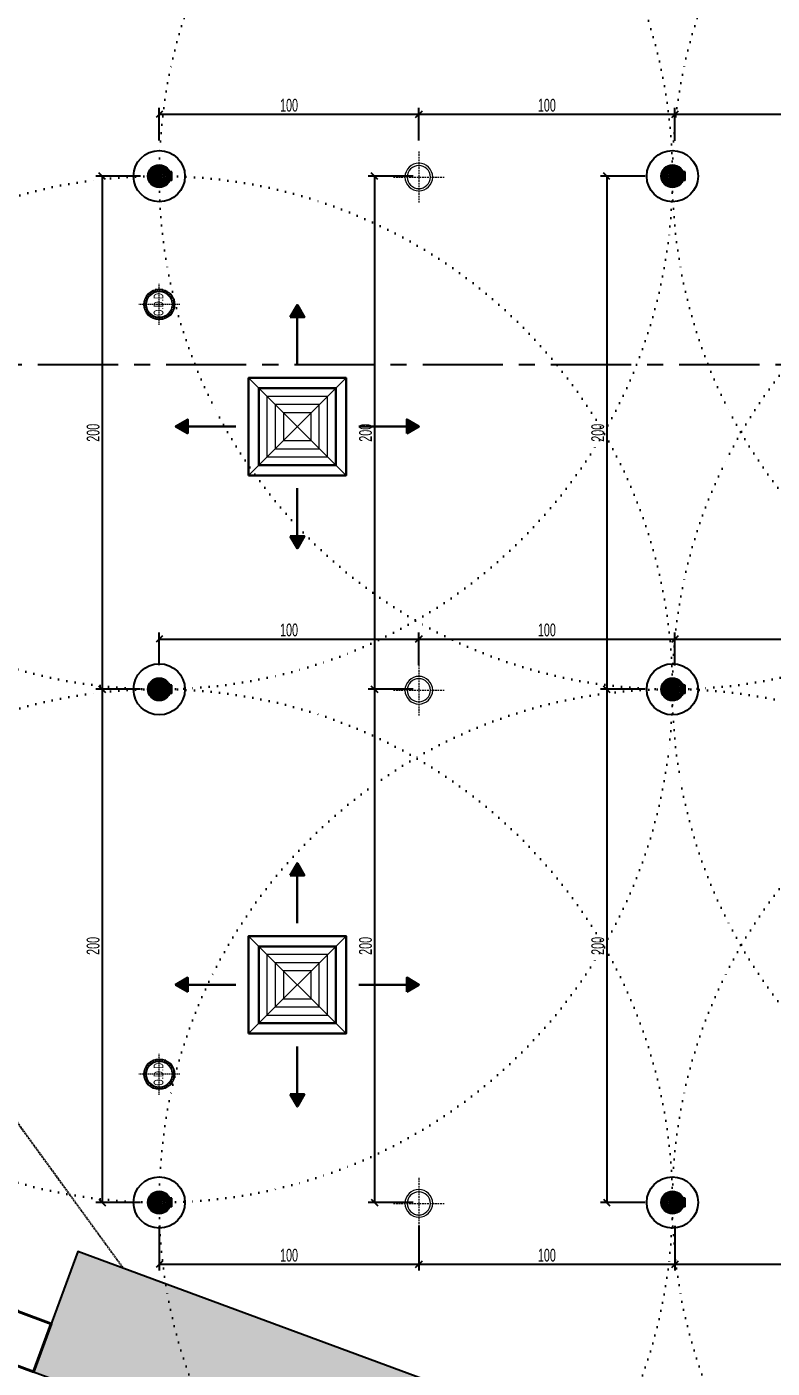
# Model space of a CAD drawing. Header units: millimetres. Extents: x 933584 to 974011, y 4545988 to 4553664.
# Drawn here: x 950810 to 951101, y 4551948 to 4552471 of the extents above; entities that cross this region are included whole.
import ezdxf

# ---------------------------------------------------------------- set-up
doc = ezdxf.new("R2010")
doc.units = ezdxf.units.MM
doc.header["$PDMODE"] = 35
for name, pattern in [('( Hidden )', [0.375, 0.25, -0.125]), ('568_AVN_KES_01$0$HIDDEN', [0.375, 0.25, -0.125]), ('CENTER', [2, 1.25, -0.25, 0.25, -0.25]), ('DOT2', [3.175, 0, -3.175])]:
    doc.linetypes.add(name, pattern=pattern)
doc.layers.get('0').update_dxf_attribs({"color": 255})
doc.layers.get('Defpoints').update_dxf_attribs({"color": 8})
for name, color, linetype in [('0-DMS-50', 143, 'Continuous'), ('0-HSL-HTC_200', 1, 'Continuous'), ('0-LNS-SPL', 13, '568_AVN_KES_01$0$HIDDEN'), ('2-SPS-RCN', 2, 'Continuous'), ('_MSMEP_YT_SPRİNKLER-Details', 7, 'Continuous'), ('_MSMEP_YT_SPRİNKLER-Edge', 7, 'Continuous')]:
    doc.layers.add(name, color=color, linetype=linetype)
for name, color, linetype, lineweight in [('0-ONK-YANGIN DEDEKTÖRÜ', 4, 'Continuous', 5), ('12-ONK_AYDINLATMA', 1, 'Continuous', 5), ('2-SPS-IBW', 5, 'Continuous', 40), ('_MSMEP_HT_ÜFLEME_EKİPMANLARI', 10, 'Continuous', 30), ('_MSMEP_YT_SPRİNKLER', 1, 'Continuous', 30)]:
    doc.layers.add(name, color=color, linetype=linetype, lineweight=lineweight)
doc.styles.add('dim_romans_50', font='swissl.ttf', dxfattribs={"width": 0.6, "height": 5})
doc.dimstyles.new('ONK_dim 1_50', dxfattribs={"dimscale": 5, "dimtxt": 4, "dimasz": 0.5, "dimexe": 0.5, "dimexo": 0.5, "dimgap": 0.2, "dimtad": 1, "dimdec": 1, "dimrnd": 0.5, "dimzin": 9, "dimtxsty": 'dim_romans_50', "dimblk": 'OBLIQUE', "dimcen": 1, "dimclre": 256, "dimclrt": 256, "dimazin": 2, "dimtfac": 1, "dimtdec": 1, "dimtix": 1, "dimtmove": 2, "dimatfit": 3, "dimldrblk": 'OBLIQUE', "dimfxl": 3, "dimfxlon": 1, "dimarcsym": 0})

# ---------------------------------------------------------------- blocks, each defined once
blk = doc.blocks.new('xcvxcbv')
at = {"layer": '2-SPS-IBW'}
blk.add_lwpolyline([(934013, 4550609.59), (933993.28, 4550616.86), (933863.85, 4550794.73), (933863.85, 4550923.49), (933966.85, 4550923.49), (933966.85, 4550975.49), (933863.85, 4550975.49), (933863.85, 4550990.49), (933981.85, 4550990.49), (933981.85, 4550877.49), (933882.35, 4550877.49), (933882.35, 4550804.49), (934007.08, 4550633.09), (934019.92, 4550628.36), (934013, 4550609.59)], dxfattribs=at)
blk = doc.blocks.new('fdvd-flatten-1')
at = {"layer": '2-SPS-RCN'}
blk.add_lwpolyline([(934652.94, 4550373.38), (934659.71, 4550423.91), (934030.31, 4550656.51), (934013, 4550609.59)], close=True, dxfattribs=at)
blk = doc.blocks.new('*U1486')
at = {"layer": '_MSMEP_YT_SPRİNKLER-Details', "color": 1, "linetype": 'Continuous', "lineweight": -3}
for p, q in [((24500, 73133.6), (24491, 73133.6)), ((24491, 73133.6), (24497, 73133.6)), ((24500, 73133.6), (24491, 73133.6)), ((24491, 73133.6), (24497, 73133.6)), ((24497, 73133.6), (24497, 73133.6)), ((24497, 73133.6), (24503, 73133.6)), ((24497, 73133.6), (24497, 73133.6)), ((24497, 73133.6), (24503, 73133.6)), ((24509, 73133.6), (24500, 73133.6)), ((24509, 73133.6), (24500, 73133.6)), ((24503, 73133.6), (24503, 73133.6)), ((24503, 73133.6), (24509, 73133.6)), ((24503, 73133.6), (24503, 73133.6)), ((24503, 73133.6), (24509, 73133.6))]:
    blk.add_line(p, q, dxfattribs=at)
blk.add_circle((24500, 73133.6), 10, dxfattribs=at)
for major_axis in [(0, 100), (0, 43.9), (0, 38.9), (0, 33.9), (0, 28.9), (0, 23.9), (0, 18.9), (0, 13.9), (0, 8.95), (0, 3.95)]:
    blk.add_ellipse((24500, 73133.6), major_axis=major_axis, ratio=1, start_param=-1.570796, end_param=4.712389, dxfattribs=at)
blk = doc.blocks.new('*U1487')
at = {"layer": '_MSMEP_YT_SPRİNKLER-Details', "color": 7, "linetype": 'Continuous', "lineweight": -3}
blk.add_line((24500, 73133.6), (24500, 73133.6), dxfattribs=at)
blk = doc.blocks.new('*U1488')
at = {"layer": '_MSMEP_YT_SPRİNKLER-Edge', "color": 1, "linetype": 'Continuous', "lineweight": -3}
for p, q in [((24549.5, 73150.1), (24500, 73150.1)), ((24549.5, 73117.1), (24549.5, 73150.1)), ((24549.5, 73117.1), (24500, 73117.1))]:
    blk.add_line(p, q, dxfattribs=at)
blk = doc.blocks.new('YANGIN DEDEKTÖRÜ 1')
at = {"ltscale": 0.5}
h = blk.add_hatch(dxfattribs=at)
h.set_pattern_fill('ANGLE', color=256, scale=0.1)
h.set_pattern_definition([(0, (20756.2821, -51249.2567), (0, 0.6985), [0.508, -0.1905]), (90, (20756.2821, -51249.2567), (-0.6985, 4e-17), [0.508, -0.1905])])
edge = h.paths.add_edge_path(flags=17)
edge.add_arc((34913.45, -137395.48), 5, 0, 360)
edge = h.paths.add_edge_path()
edge.add_arc((34913.45, -137395.48), 6, 0, 360)
at = {"linetype": '( Hidden )', "ltscale": 2}
for points in [[(34913.45, -137403.48), (34913.45, -137387.48)], [(34905.45, -137395.48), (34921.45, -137395.48)]]:
    blk.add_lwpolyline(points, dxfattribs=at)
for radius in [6, 5]:
    blk.add_circle((34913.45, -137395.48), radius)
at = {"insert": (34908.97, -137393.26), "char_height": 3.832, "attachment_point": 1, "style": 'dim_romans_50'}
blk.add_mtext_dynamic_manual_height_columns('O.D.D.', width=12.8736, gutter_width=18.14, heights=[0], dxfattribs=at)
blk = doc.blocks.new('12 lik sıva üstü aydınlatma')
at = {"linetype": '( Hidden )', "ltscale": 3}
for points in [[(5935.81, -154395.28), (5935.81, -154417.28)], [(5924.81, -154406.28), (5946.81, -154406.28)]]:
    blk.add_lwpolyline(points, dxfattribs=at)
for radius in [6, 5]:
    blk.add_circle((5935.81, -154406.28), radius)
blk = doc.blocks.new('DFVBDZFVBDVB')
at = {"layer": '_MSMEP_HT_ÜFLEME_EKİPMANLARI', "color": 7, "ltscale": 20}
for p, q in [((947765.4, 4553761.2), (947765.4, 4553574.6)), ((947338.8, 4553334.6), (947525.4, 4553334.6)), ((948192, 4553334.6), (948005.4, 4553334.6)), ((947765.4, 4552908), (947765.4, 4553094.6))]:
    blk.add_line(p, q, dxfattribs=at)
at = {"layer": '_MSMEP_HT_ÜFLEME_EKİPMANLARI', "color": 253, "lineweight": 0, "ltscale": 10}
for p, q in [((947575.4, 4553144.6), (947955.4, 4553524.6)), ((947955.4, 4553144.6), (947575.4, 4553524.6))]:
    blk.add_line(p, q, dxfattribs=at)
at = {"layer": '_MSMEP_HT_ÜFLEME_EKİPMANLARI', "color": 7, "ltscale": 20}
for points in [[(947738.2, 4553761.2), (947793.4, 4553761.2), (947765.8, 4553809)], [(947338.8, 4553307.4), (947338.8, 4553362.6), (947291, 4553335)], [(948192, 4553307.4), (948192, 4553362.6), (948239.8, 4553335)], [(947738.2, 4552908), (947793.4, 4552908), (947765.8, 4552860.2)]]:
    blk.add_lwpolyline(points, close=True, dxfattribs=at)
at = {"layer": '_MSMEP_HT_ÜFLEME_EKİPMANLARI', "ltscale": 10}
for points in [[(947575.4, 4553144.6), (947955.4, 4553144.6), (947955.4, 4553524.6), (947575.4, 4553524.6)], [(947615.4, 4553184.6), (947915.4, 4553184.6), (947915.4, 4553484.6), (947615.4, 4553484.6)]]:
    blk.add_lwpolyline(points, close=True, dxfattribs=at)
at = {"layer": '_MSMEP_HT_ÜFLEME_EKİPMANLARI', "color": 253, "lineweight": 0, "ltscale": 10}
for points in [[(947647.4, 4553216.6), (947883.4, 4553216.6), (947883.4, 4553452.6), (947647.4, 4553452.6)], [(947679.4, 4553248.6), (947851.4, 4553248.6), (947851.4, 4553420.6), (947679.4, 4553420.6)], [(947711.4, 4553280.6), (947819.4, 4553280.6), (947819.4, 4553388.6), (947711.4, 4553388.6)]]:
    blk.add_lwpolyline(points, close=True, dxfattribs=at)
at = {"layer": '_MSMEP_HT_ÜFLEME_EKİPMANLARI', "color": 7, "ltscale": 20}
for points in [[(947793.4, 4553761.2), (947765.8, 4553809), (947738.2, 4553761.2), (947765.8, 4553809)], [(947765.8, 4553809), (947738.2, 4553761.2), (947793.4, 4553761.2), (947765.8, 4553809)], [(947338.8, 4553362.6), (947291, 4553335), (947338.8, 4553307.4), (947291, 4553335)], [(947291, 4553335), (947338.8, 4553307.4), (947338.8, 4553362.6), (947291, 4553335)], [(948192, 4553362.6), (948239.8, 4553335), (948192, 4553307.4), (948239.8, 4553335)], [(948239.8, 4553335), (948192, 4553307.4), (948192, 4553362.6), (948239.8, 4553335)], [(947793.4, 4552908), (947765.8, 4552860.2), (947738.2, 4552908), (947765.8, 4552860.2)], [(947765.8, 4552860.2), (947738.2, 4552908), (947793.4, 4552908), (947765.8, 4552860.2)]]:
    blk.add_solid(points, dxfattribs=at)
blk = doc.blocks.new('_Oblique')
at = {"color": 0, "linetype": 'ByBlock', "lineweight": -2}
blk.add_line((-0.5, -0.5), (0.5, 0.5), dxfattribs=at)
blk = doc.blocks.new('*D1708')
at = {"layer": '0-DMS-50', "lineweight": -2}
for p, q in [((950862.04, 4552426.77), (950862.04, 4552439.47)), ((950963.21, 4552426.77), (950963.21, 4552439.47))]:
    blk.add_line(p, q, dxfattribs=at)
at = {"layer": '0-DMS-50', "color": 0, "lineweight": -2}
blk.add_line((950862.04, 4552436.97), (950963.21, 4552436.97), dxfattribs=at)
at = {"layer": 'Defpoints', "color": 0}
for p in [(950963.21, 4552436.97), (950862.04, 4552424.27), (950963.21, 4552424.27)]:
    blk.add_point(p, dxfattribs=at)
at = {"layer": '0-DMS-50', "color": 0, "linetype": 'ByBlock', "lineweight": -2, "xscale": 2.5, "yscale": 2.5, "zscale": 2.5, "rotation": 180}
blk.add_blockref('_Oblique', (950862.04, 4552436.97), dxfattribs=at)
at = {"layer": '0-DMS-50', "color": 0, "linetype": 'ByBlock', "lineweight": -2, "xscale": 2.5, "yscale": 2.5, "zscale": 2.5}
blk.add_blockref('_Oblique', (950963.21, 4552436.97), dxfattribs=at)
at = {"layer": '0-DMS-50', "insert": (950912.63, 4552440.47), "char_height": 5, "attachment_point": 5, "style": 'dim_romans_50'}
blk.add_mtext('100', dxfattribs=at)
blk = doc.blocks.new('*D1709')
at = {"layer": '0-DMS-50', "lineweight": -2}
for p, q in [((950963.21, 4552426.77), (950963.21, 4552439.47)), ((951063.04, 4552426.66), (951063.04, 4552439.47))]:
    blk.add_line(p, q, dxfattribs=at)
at = {"layer": '0-DMS-50', "color": 0, "lineweight": -2}
blk.add_line((950963.21, 4552436.97), (951063.04, 4552436.97), dxfattribs=at)
at = {"layer": 'Defpoints', "color": 0}
for p in [(951063.04, 4552436.97), (950963.21, 4552424.27), (951063.04, 4552424.16)]:
    blk.add_point(p, dxfattribs=at)
at = {"layer": '0-DMS-50', "color": 0, "linetype": 'ByBlock', "lineweight": -2, "xscale": 2.5, "yscale": 2.5, "zscale": 2.5, "rotation": 180}
blk.add_blockref('_Oblique', (950963.21, 4552436.97), dxfattribs=at)
at = {"layer": '0-DMS-50', "color": 0, "linetype": 'ByBlock', "lineweight": -2, "xscale": 2.5, "yscale": 2.5, "zscale": 2.5}
blk.add_blockref('_Oblique', (951063.04, 4552436.97), dxfattribs=at)
at = {"layer": '0-DMS-50', "insert": (951013.12, 4552440.47), "char_height": 5, "attachment_point": 5, "style": 'dim_romans_50'}
blk.add_mtext('100', dxfattribs=at)
blk = doc.blocks.new('*D1710')
at = {"layer": '0-DMS-50', "lineweight": -2}
for p, q in [((951063.04, 4552426.66), (951063.04, 4552439.47)), ((951163.21, 4552426.42), (951163.21, 4552439.47))]:
    blk.add_line(p, q, dxfattribs=at)
at = {"layer": '0-DMS-50', "color": 0, "lineweight": -2}
blk.add_line((951063.04, 4552436.97), (951163.21, 4552436.97), dxfattribs=at)
at = {"layer": 'Defpoints', "color": 0}
for p in [(951163.21, 4552436.97), (951063.04, 4552424.16), (951163.21, 4552423.92)]:
    blk.add_point(p, dxfattribs=at)
at = {"layer": '0-DMS-50', "color": 0, "linetype": 'ByBlock', "lineweight": -2, "xscale": 2.5, "yscale": 2.5, "zscale": 2.5, "rotation": 180}
blk.add_blockref('_Oblique', (951063.04, 4552436.97), dxfattribs=at)
at = {"layer": '0-DMS-50', "color": 0, "linetype": 'ByBlock', "lineweight": -2, "xscale": 2.5, "yscale": 2.5, "zscale": 2.5}
blk.add_blockref('_Oblique', (951163.21, 4552436.97), dxfattribs=at)
at = {"layer": '0-DMS-50', "insert": (951113.12, 4552440.47), "char_height": 5, "attachment_point": 5, "style": 'dim_romans_50'}
blk.add_mtext('100', dxfattribs=at)
blk = doc.blocks.new('*D1713')
at = {"layer": '0-DMS-50', "lineweight": -2}
for p, q in [((950862.04, 4552222.26), (950862.04, 4552234.96)), ((950963.21, 4552222.26), (950963.21, 4552234.96))]:
    blk.add_line(p, q, dxfattribs=at)
at = {"layer": '0-DMS-50', "color": 0, "lineweight": -2}
blk.add_line((950862.04, 4552232.46), (950963.21, 4552232.46), dxfattribs=at)
at = {"layer": 'Defpoints', "color": 0}
for p in [(950963.21, 4552232.46), (950862.04, 4552219.76), (950963.21, 4552219.76)]:
    blk.add_point(p, dxfattribs=at)
at = {"layer": '0-DMS-50', "color": 0, "linetype": 'ByBlock', "lineweight": -2, "xscale": 2.5, "yscale": 2.5, "zscale": 2.5, "rotation": 180}
blk.add_blockref('_Oblique', (950862.04, 4552232.46), dxfattribs=at)
at = {"layer": '0-DMS-50', "color": 0, "linetype": 'ByBlock', "lineweight": -2, "xscale": 2.5, "yscale": 2.5, "zscale": 2.5}
blk.add_blockref('_Oblique', (950963.21, 4552232.46), dxfattribs=at)
at = {"layer": '0-DMS-50', "insert": (950912.63, 4552235.96), "char_height": 5, "attachment_point": 5, "style": 'dim_romans_50'}
blk.add_mtext('100', dxfattribs=at)
blk = doc.blocks.new('*D1714')
at = {"layer": '0-DMS-50', "lineweight": -2}
for p, q in [((950963.21, 4552222.26), (950963.21, 4552234.96)), ((951063.04, 4552222.14), (951063.04, 4552234.96))]:
    blk.add_line(p, q, dxfattribs=at)
at = {"layer": '0-DMS-50', "color": 0, "lineweight": -2}
blk.add_line((950963.21, 4552232.46), (951063.04, 4552232.46), dxfattribs=at)
at = {"layer": 'Defpoints', "color": 0}
for p in [(951063.04, 4552232.46), (950963.21, 4552219.76), (951063.04, 4552219.64)]:
    blk.add_point(p, dxfattribs=at)
at = {"layer": '0-DMS-50', "color": 0, "linetype": 'ByBlock', "lineweight": -2, "xscale": 2.5, "yscale": 2.5, "zscale": 2.5, "rotation": 180}
blk.add_blockref('_Oblique', (950963.21, 4552232.46), dxfattribs=at)
at = {"layer": '0-DMS-50', "color": 0, "linetype": 'ByBlock', "lineweight": -2, "xscale": 2.5, "yscale": 2.5, "zscale": 2.5}
blk.add_blockref('_Oblique', (951063.04, 4552232.46), dxfattribs=at)
at = {"layer": '0-DMS-50', "insert": (951013.12, 4552235.96), "char_height": 5, "attachment_point": 5, "style": 'dim_romans_50'}
blk.add_mtext('100', dxfattribs=at)
blk = doc.blocks.new('*D1715')
at = {"layer": '0-DMS-50', "lineweight": -2}
for p, q in [((951063.04, 4552222.14), (951063.04, 4552234.96)), ((951163.21, 4552221.91), (951163.21, 4552234.96))]:
    blk.add_line(p, q, dxfattribs=at)
at = {"layer": '0-DMS-50', "color": 0, "lineweight": -2}
blk.add_line((951063.04, 4552232.46), (951163.21, 4552232.46), dxfattribs=at)
at = {"layer": 'Defpoints', "color": 0}
for p in [(951163.21, 4552232.46), (951063.04, 4552219.64), (951163.21, 4552219.41)]:
    blk.add_point(p, dxfattribs=at)
at = {"layer": '0-DMS-50', "color": 0, "linetype": 'ByBlock', "lineweight": -2, "xscale": 2.5, "yscale": 2.5, "zscale": 2.5, "rotation": 180}
blk.add_blockref('_Oblique', (951063.04, 4552232.46), dxfattribs=at)
at = {"layer": '0-DMS-50', "color": 0, "linetype": 'ByBlock', "lineweight": -2, "xscale": 2.5, "yscale": 2.5, "zscale": 2.5}
blk.add_blockref('_Oblique', (951163.21, 4552232.46), dxfattribs=at)
at = {"layer": '0-DMS-50', "insert": (951113.12, 4552235.96), "char_height": 5, "attachment_point": 5, "style": 'dim_romans_50'}
blk.add_mtext('100', dxfattribs=at)
blk = doc.blocks.new('*D1718')
at = {"layer": '0-DMS-50', "lineweight": -2}
for p, q in [((950862.04, 4552003.78), (950862.04, 4551986.28)), ((950963.21, 4552003.78), (950963.21, 4551986.28))]:
    blk.add_line(p, q, dxfattribs=at)
at = {"layer": '0-DMS-50', "color": 0, "lineweight": -2}
blk.add_line((950862.04, 4551988.78), (950963.21, 4551988.78), dxfattribs=at)
at = {"layer": 'Defpoints', "color": 0}
for p in [(950862.04, 4552014.38), (950963.21, 4552014.38), (950963.21, 4551988.78)]:
    blk.add_point(p, dxfattribs=at)
at = {"layer": '0-DMS-50', "color": 0, "linetype": 'ByBlock', "lineweight": -2, "xscale": 2.5, "yscale": 2.5, "zscale": 2.5, "rotation": 180}
blk.add_blockref('_Oblique', (950862.04, 4551988.78), dxfattribs=at)
at = {"layer": '0-DMS-50', "color": 0, "linetype": 'ByBlock', "lineweight": -2, "xscale": 2.5, "yscale": 2.5, "zscale": 2.5}
blk.add_blockref('_Oblique', (950963.21, 4551988.78), dxfattribs=at)
at = {"layer": '0-DMS-50', "insert": (950912.63, 4551992.28), "char_height": 5, "attachment_point": 5, "style": 'dim_romans_50'}
blk.add_mtext('100', dxfattribs=at)
blk = doc.blocks.new('*D1719')
at = {"layer": '0-DMS-50', "lineweight": -2}
for p, q in [((950963.21, 4552003.78), (950963.21, 4551986.28)), ((951063.04, 4552003.78), (951063.04, 4551986.28))]:
    blk.add_line(p, q, dxfattribs=at)
at = {"layer": '0-DMS-50', "color": 0, "lineweight": -2}
blk.add_line((950963.21, 4551988.78), (951063.04, 4551988.78), dxfattribs=at)
at = {"layer": 'Defpoints', "color": 0}
for p in [(950963.21, 4552014.38), (951063.04, 4552014.26), (951063.04, 4551988.78)]:
    blk.add_point(p, dxfattribs=at)
at = {"layer": '0-DMS-50', "color": 0, "linetype": 'ByBlock', "lineweight": -2, "xscale": 2.5, "yscale": 2.5, "zscale": 2.5, "rotation": 180}
blk.add_blockref('_Oblique', (950963.21, 4551988.78), dxfattribs=at)
at = {"layer": '0-DMS-50', "color": 0, "linetype": 'ByBlock', "lineweight": -2, "xscale": 2.5, "yscale": 2.5, "zscale": 2.5}
blk.add_blockref('_Oblique', (951063.04, 4551988.78), dxfattribs=at)
at = {"layer": '0-DMS-50', "insert": (951013.12, 4551992.28), "char_height": 5, "attachment_point": 5, "style": 'dim_romans_50'}
blk.add_mtext('100', dxfattribs=at)
blk = doc.blocks.new('*D1720')
at = {"layer": '0-DMS-50', "lineweight": -2}
for p, q in [((951063.04, 4552003.78), (951063.04, 4551986.28)), ((951163.21, 4552003.78), (951163.21, 4551986.28))]:
    blk.add_line(p, q, dxfattribs=at)
at = {"layer": '0-DMS-50', "color": 0, "lineweight": -2}
blk.add_line((951063.04, 4551988.78), (951163.21, 4551988.78), dxfattribs=at)
at = {"layer": 'Defpoints', "color": 0}
for p in [(951063.04, 4552014.26), (951163.21, 4552014.02), (951163.21, 4551988.78)]:
    blk.add_point(p, dxfattribs=at)
at = {"layer": '0-DMS-50', "color": 0, "linetype": 'ByBlock', "lineweight": -2, "xscale": 2.5, "yscale": 2.5, "zscale": 2.5, "rotation": 180}
blk.add_blockref('_Oblique', (951063.04, 4551988.78), dxfattribs=at)
at = {"layer": '0-DMS-50', "color": 0, "linetype": 'ByBlock', "lineweight": -2, "xscale": 2.5, "yscale": 2.5, "zscale": 2.5}
blk.add_blockref('_Oblique', (951163.21, 4551988.78), dxfattribs=at)
at = {"layer": '0-DMS-50', "insert": (951113.12, 4551992.28), "char_height": 5, "attachment_point": 5, "style": 'dim_romans_50'}
blk.add_mtext('100', dxfattribs=at)
blk = doc.blocks.new('*D1723')
at = {"layer": '0-DMS-50', "lineweight": -2}
for p, q in [((950854.78, 4552412.85), (950837.28, 4552412.85)), ((950854.78, 4552212.85), (950837.28, 4552212.85))]:
    blk.add_line(p, q, dxfattribs=at)
at = {"layer": '0-DMS-50', "color": 0, "lineweight": -2}
blk.add_line((950839.78, 4552412.85), (950839.78, 4552212.85), dxfattribs=at)
at = {"layer": 'Defpoints', "color": 0}
for p in [(950862.04, 4552412.85), (950839.78, 4552212.85), (950862.04, 4552212.85)]:
    blk.add_point(p, dxfattribs=at)
at = {"layer": '0-DMS-50', "color": 0, "linetype": 'ByBlock', "lineweight": -2, "xscale": 2.5, "yscale": 2.5, "zscale": 2.5}
for p, rotation in [((950839.78, 4552412.85), 90), ((950839.78, 4552212.85), 270)]:
    blk.add_blockref('_Oblique', p, dxfattribs=dict(at, rotation=rotation))
at = {"layer": '0-DMS-50', "insert": (950836.28, 4552312.85), "char_height": 5, "attachment_point": 5, "rotation": 90, "style": 'dim_romans_50'}
blk.add_mtext('200', dxfattribs=at)
blk = doc.blocks.new('*D1724')
at = {"layer": '0-DMS-50', "lineweight": -2}
for p, q in [((950854.78, 4552212.85), (950837.28, 4552212.85)), ((950854.78, 4552012.85), (950837.28, 4552012.85))]:
    blk.add_line(p, q, dxfattribs=at)
at = {"layer": '0-DMS-50', "color": 0, "lineweight": -2}
blk.add_line((950839.78, 4552212.85), (950839.78, 4552012.85), dxfattribs=at)
at = {"layer": 'Defpoints', "color": 0}
for p in [(950862.04, 4552212.85), (950839.78, 4552012.85), (950862.04, 4552012.85)]:
    blk.add_point(p, dxfattribs=at)
at = {"layer": '0-DMS-50', "color": 0, "linetype": 'ByBlock', "lineweight": -2, "xscale": 2.5, "yscale": 2.5, "zscale": 2.5}
for p, rotation in [((950839.78, 4552212.85), 90), ((950839.78, 4552012.85), 270)]:
    blk.add_blockref('_Oblique', p, dxfattribs=dict(at, rotation=rotation))
at = {"layer": '0-DMS-50', "insert": (950836.28, 4552112.85), "char_height": 5, "attachment_point": 5, "rotation": 90, "style": 'dim_romans_50'}
blk.add_mtext('200', dxfattribs=at)
blk = doc.blocks.new('*D1725')
at = {"layer": '0-DMS-50', "lineweight": -2}
for p, q in [((950960.95, 4552412.85), (950943.45, 4552412.85)), ((950960.95, 4552212.85), (950943.45, 4552212.85))]:
    blk.add_line(p, q, dxfattribs=at)
at = {"layer": '0-DMS-50', "color": 0, "lineweight": -2}
blk.add_line((950945.95, 4552412.85), (950945.95, 4552212.85), dxfattribs=at)
at = {"layer": 'Defpoints', "color": 0}
for p in [(950968.22, 4552412.85), (950945.95, 4552212.85), (950968.22, 4552212.85)]:
    blk.add_point(p, dxfattribs=at)
at = {"layer": '0-DMS-50', "color": 0, "linetype": 'ByBlock', "lineweight": -2, "xscale": 2.5, "yscale": 2.5, "zscale": 2.5}
for p, rotation in [((950945.95, 4552412.85), 90), ((950945.95, 4552212.85), 270)]:
    blk.add_blockref('_Oblique', p, dxfattribs=dict(at, rotation=rotation))
at = {"layer": '0-DMS-50', "insert": (950942.45, 4552312.85), "char_height": 5, "attachment_point": 5, "rotation": 90, "style": 'dim_romans_50'}
blk.add_mtext('200', dxfattribs=at)
blk = doc.blocks.new('*D1726')
at = {"layer": '0-DMS-50', "lineweight": -2}
for p, q in [((950960.95, 4552212.85), (950943.45, 4552212.85)), ((950960.95, 4552012.85), (950943.45, 4552012.85))]:
    blk.add_line(p, q, dxfattribs=at)
at = {"layer": '0-DMS-50', "color": 0, "lineweight": -2}
blk.add_line((950945.95, 4552212.85), (950945.95, 4552012.85), dxfattribs=at)
at = {"layer": 'Defpoints', "color": 0}
for p in [(950968.22, 4552212.85), (950945.95, 4552012.85), (950968.22, 4552012.85)]:
    blk.add_point(p, dxfattribs=at)
at = {"layer": '0-DMS-50', "color": 0, "linetype": 'ByBlock', "lineweight": -2, "xscale": 2.5, "yscale": 2.5, "zscale": 2.5}
for p, rotation in [((950945.95, 4552212.85), 90), ((950945.95, 4552012.85), 270)]:
    blk.add_blockref('_Oblique', p, dxfattribs=dict(at, rotation=rotation))
at = {"layer": '0-DMS-50', "insert": (950942.45, 4552112.85), "char_height": 5, "attachment_point": 5, "rotation": 90, "style": 'dim_romans_50'}
blk.add_mtext('200', dxfattribs=at)
blk = doc.blocks.new('*D1727')
at = {"layer": '0-DMS-50', "lineweight": -2}
for p, q in [((951051.46, 4552412.85), (951033.96, 4552412.85)), ((951051.46, 4552212.85), (951033.96, 4552212.85))]:
    blk.add_line(p, q, dxfattribs=at)
at = {"layer": '0-DMS-50', "color": 0, "lineweight": -2}
blk.add_line((951036.46, 4552412.85), (951036.46, 4552212.85), dxfattribs=at)
at = {"layer": 'Defpoints', "color": 0}
for p in [(951058.73, 4552412.85), (951036.46, 4552212.85), (951058.73, 4552212.85)]:
    blk.add_point(p, dxfattribs=at)
at = {"layer": '0-DMS-50', "color": 0, "linetype": 'ByBlock', "lineweight": -2, "xscale": 2.5, "yscale": 2.5, "zscale": 2.5}
for p, rotation in [((951036.46, 4552412.85), 90), ((951036.46, 4552212.85), 270)]:
    blk.add_blockref('_Oblique', p, dxfattribs=dict(at, rotation=rotation))
at = {"layer": '0-DMS-50', "insert": (951032.96, 4552312.85), "char_height": 5, "attachment_point": 5, "rotation": 90, "style": 'dim_romans_50'}
blk.add_mtext('200', dxfattribs=at)
blk = doc.blocks.new('*D1728')
at = {"layer": '0-DMS-50', "lineweight": -2}
for p, q in [((951051.46, 4552212.85), (951033.96, 4552212.85)), ((951051.46, 4552012.85), (951033.96, 4552012.85))]:
    blk.add_line(p, q, dxfattribs=at)
at = {"layer": '0-DMS-50', "color": 0, "lineweight": -2}
blk.add_line((951036.46, 4552212.85), (951036.46, 4552012.85), dxfattribs=at)
at = {"layer": 'Defpoints', "color": 0}
for p in [(951058.73, 4552212.85), (951036.46, 4552012.85), (951058.73, 4552012.85)]:
    blk.add_point(p, dxfattribs=at)
at = {"layer": '0-DMS-50', "color": 0, "linetype": 'ByBlock', "lineweight": -2, "xscale": 2.5, "yscale": 2.5, "zscale": 2.5}
for p, rotation in [((951036.46, 4552212.85), 90), ((951036.46, 4552012.85), 270)]:
    blk.add_blockref('_Oblique', p, dxfattribs=dict(at, rotation=rotation))
at = {"layer": '0-DMS-50', "insert": (951032.96, 4552112.85), "char_height": 5, "attachment_point": 5, "rotation": 90, "style": 'dim_romans_50'}
blk.add_mtext('200', dxfattribs=at)
blk = doc.blocks.new('CVBXCBV')
at = {"linetype": 'CENTER', "ltscale": 25}
blk.add_lwpolyline([(937701.09, 4551339.49), (936057.32, 4551339.49)], dxfattribs=at)

msp = doc.modelspace()

# ---------------------------------------------------------------- hatches: boundary and pattern name
at = {"layer": '0-HSL-HTC_200'}
h = msp.add_hatch(dxfattribs=at)
h.set_pattern_fill('ANSI33', color=256)
h.set_pattern_definition([(45, (947001.9395, 4554793.885), (-4.490128, 4.490128), []), (45, (947006.4297, 4554793.885), (-4.490128, 4.490128), [3.175, -1.5875])])
h.paths.add_polyline_path([(951452.94, 4551710.64), (951459.71, 4551761.17), (950830.31, 4551993.76), (950813, 4551946.85)])

# ---------------------------------------------------------------- linework, layer by layer
at = {"layer": '0-LNS-SPL'}
msp.add_lwpolyline([(950723.85, 4552505.75), (950723.85, 4552157.8), (950847.97, 4551987.24)], dxfattribs=at)
at = {"layer": '_MSMEP_YT_SPRİNKLER', "linetype": 'DOT2'}
for centre in [(950862.04, 4552412.85), (951062.04, 4552412.85), (951262.04, 4552412.85), (950862.04, 4552212.85), (951262.04, 4552212.85), (950862.04, 4552012.85), (951062.04, 4552012.85), (951262.04, 4552012.85)]:
    msp.add_circle(centre, 200, dxfattribs=at)

# ---------------------------------------------------------------- block references
for name, p in [('xcvxcbv', (16800, 1337.26)), ('fdvd-flatten-1', (16800, 1337.26)), ('CVBXCBV', (14494.87, 999.89))]:
    msp.add_blockref(name, p)
at = {"layer": '0-LNS-SPL', "xscale": 0.1, "yscale": 0.1, "zscale": 0.1}
for p in [(856139.29, 4096981.76), (856139.29, 4096764.22)]:
    msp.add_blockref('DFVBDZFVBDVB', p, dxfattribs=at)
at = {"layer": '0-ONK-YANGIN DEDEKTÖRÜ', "rotation": 90}
for p in [(813466.56, 4517449.4), (813466.56, 4517149.4)]:
    msp.add_blockref('YANGIN DEDEKTÖRÜ 1', p, dxfattribs=at)
at = {"layer": '12-ONK_AYDINLATMA', "linetype": 'Continuous', "ltscale": 0.07, "xscale": -0.9, "yscale": 0.9, "zscale": 0.9}
for p, rotation in [((811997.56, 4557754.73), 89.99999999999993), ((811997.56, 4557554.73), 89.99999999999991), ((811997.56, 4557354.73), 89.99999999999991)]:
    msp.add_blockref('12 lik sıva üstü aydınlatma', p, dxfattribs=dict(at, rotation=rotation))
at = {"layer": '_MSMEP_YT_SPRİNKLER', "xscale": 0.1, "yscale": 0.1, "zscale": 0.1}
for name, p in [('*U1486', (948412.04, 4545099.49)), ('*U1486', (948612.04, 4545099.49)), ('*U1488', (948412.04, 4545099.49)), ('*U1488', (948612.04, 4545099.49)), ('*U1487', (948412.04, 4545099.49)), ('*U1487', (948612.04, 4545099.49)), ('*U1486', (948412.04, 4544899.49)), ('*U1486', (948612.04, 4544899.49)), ('*U1488', (948412.04, 4544899.49)), ('*U1488', (948612.04, 4544899.49)), ('*U1487', (948412.04, 4544899.49)), ('*U1487', (948612.04, 4544899.49)), ('*U1486', (948412.04, 4544699.49)), ('*U1486', (948612.04, 4544699.49)), ('*U1488', (948412.04, 4544699.49)), ('*U1487', (948412.04, 4544699.49)), ('*U1488', (948612.04, 4544699.49)), ('*U1487', (948612.04, 4544699.49))]:
    msp.add_blockref(name, p, dxfattribs=at)

# ---------------------------------------------------------------- dimensions: what is measured, and where the dimension line sits
at = {"layer": '0-DMS-50'}
for p1, p2, distance, picture, middle in [((950862.04, 4552424.27), (950963.21, 4552424.27), 12.7, '*D1708', (950912.63, 4552440.47)), ((950862.04, 4552219.76), (950963.21, 4552219.76), 12.7, '*D1713', (950912.63, 4552235.96)), ((950862.04, 4552014.38), (950963.21, 4552014.38), -25.6, '*D1718', (950912.63, 4551992.28))]:
    dim = msp.add_aligned_dim(p1=p1, p2=p2, distance=distance, text='100', dimstyle='ONK_dim 1_50', override={"dimtxsty": 'dim_romans_50'}, dxfattribs=at)
    dim.commit()
    dim.dimension.update_dxf_attribs({"geometry": picture, "text_midpoint": middle})
for base, p1, p2, angle, picture, middle in [((951063.04, 4552436.97), (950963.21, 4552424.27), (951063.04, 4552424.16), 180, '*D1709', (951013.12, 4552440.47)), ((951163.21, 4552436.97), (951063.04, 4552424.16), (951163.21, 4552423.92), 180, '*D1710', (951113.12, 4552440.47)), ((951063.04, 4552232.46), (950963.21, 4552219.76), (951063.04, 4552219.64), 180, '*D1714', (951013.12, 4552235.96)), ((951163.21, 4552232.46), (951063.04, 4552219.64), (951163.21, 4552219.41), 180, '*D1715', (951113.12, 4552235.96)), ((950839.78, 4552012.85), (950862.04, 4552212.85), (950862.04, 4552012.85), 90, '*D1724', (950836.28, 4552112.85)), ((950945.95, 4552012.85), (950968.22, 4552212.85), (950968.22, 4552012.85), 90, '*D1726', (950942.45, 4552112.85)), ((951036.46, 4552012.85), (951058.73, 4552212.85), (951058.73, 4552012.85), 90, '*D1728', (951032.96, 4552112.85)), ((951063.04, 4551988.78), (950963.21, 4552014.38), (951063.04, 4552014.26), 180, '*D1719', (951013.12, 4551992.28)), ((951163.21, 4551988.78), (951063.04, 4552014.26), (951163.21, 4552014.02), 180, '*D1720', (951113.12, 4551992.28))]:
    dim = msp.add_linear_dim(base=base, p1=p1, p2=p2, angle=angle, dimstyle='ONK_dim 1_50', dxfattribs=at)
    dim.commit()
    dim.dimension.update_dxf_attribs({"geometry": picture, "text_midpoint": middle})
for p1, p2, picture, middle in [((950862.04, 4552412.85), (950862.04, 4552212.85), '*D1723', (950836.28, 4552312.85)), ((950968.22, 4552412.85), (950968.22, 4552212.85), '*D1725', (950942.45, 4552312.85)), ((951058.73, 4552412.85), (951058.73, 4552212.85), '*D1727', (951032.96, 4552312.85))]:
    dim = msp.add_aligned_dim(p1=p1, p2=p2, distance=-22.27, dimstyle='ONK_dim 1_50', dxfattribs=at)
    dim.commit()
    dim.dimension.update_dxf_attribs({"geometry": picture, "text_midpoint": middle})

doc.saveas('drawing.dxf')
